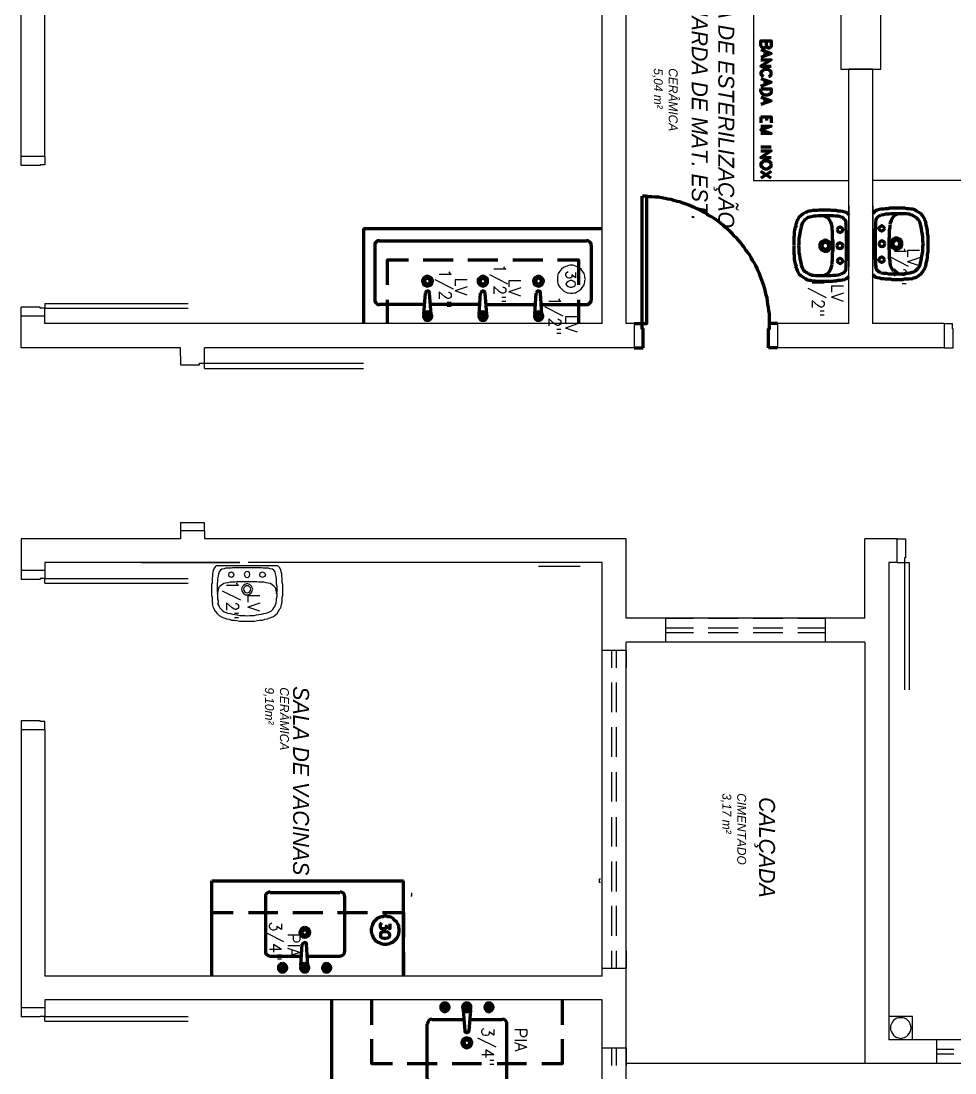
# Model space of a CAD drawing. Header units: millimetres. Extents: x 2273 to 2522, y 1034 to 1187.
# Drawn here: x 2404.8 to 2410.67, y 1168.56 to 1175.18 of the extents above; entities that cross this region are included whole.
import ezdxf

# ---------------------------------------------------------------- set-up
doc = ezdxf.new("R2010")
doc.units = ezdxf.units.MM
doc.layers.add('LAYER8', color=8, linetype='Continuous')
doc.layers.add('PAREDES', color=4, linetype='Continuous', lineweight=100)
doc.styles.add('Romans', font='romans.shx')
doc.styles.get("Standard").update_dxf_attribs({"font": 'arial.ttf'})

# ---------------------------------------------------------------- blocks, each defined once
blk = doc.blocks.new('PIA')
at = {"layer": 'PAREDES', "color": 0, "linetype": 'Continuous'}
for points in [[(73.1534, 157.4363), (73.1534, 158.9363)], [(73.2593, 158.8657), (73.2475, 158.8657), (73.2387, 158.8569), (73.2299, 158.848), (73.2299, 158.8363)], [(73.2593, 158.8657), (73.6005, 158.8657)], [(73.6299, 158.8363), (73.6299, 158.848), (73.6211, 158.8569), (73.6123, 158.8657), (73.6005, 158.8657)], [(73.2299, 157.5363), (73.2299, 158.8363)], [(73.6299, 158.5539), (73.6299, 158.8363)], [(73.3505, 158.6539), (73.3505, 158.7863), (73.5064, 158.7863)], [(73.6005, 158.7863), (73.7505, 158.7863)], [(73.3505, 158.3745), (73.3505, 158.5627)], [(73.4534, 158.5363), (73.4564, 158.5245), (73.4623, 158.5127), (73.4711, 158.5069), (73.4828, 158.5039), (73.4946, 158.5069), (73.5064, 158.5127), (73.5123, 158.5245), (73.5152, 158.5363), (73.5123, 158.548), (73.5064, 158.5569), (73.4946, 158.5627), (73.4828, 158.5657), (73.4711, 158.5627), (73.4623, 158.5569), (73.4564, 158.548), (73.4534, 158.5363)], [(73.4652, 158.5363), (73.4681, 158.5275), (73.4711, 158.5216), (73.477, 158.5186), (73.4828, 158.5186), (73.4917, 158.5186), (73.4975, 158.5216), (73.5005, 158.5275), (73.5005, 158.5363), (73.5005, 158.5422), (73.4975, 158.548), (73.4917, 158.551), (73.4828, 158.5539), (73.477, 158.551), (73.4711, 158.548), (73.4681, 158.5422), (73.4652, 158.5363)], [(73.5593, 158.548), (73.5534, 158.548), (73.5475, 158.5422), (73.5475, 158.5363), (73.5475, 158.5275), (73.5534, 158.5245), (73.5593, 158.5216)], [(73.6917, 158.5569), (73.5593, 158.548)], [(73.677, 158.5363), (73.6799, 158.5245), (73.6858, 158.5157), (73.6946, 158.5127), (73.7034, 158.5098), (73.7152, 158.5127), (73.724, 158.5157), (73.7299, 158.5245), (73.7299, 158.5363), (73.7299, 158.5451), (73.724, 158.5539), (73.7152, 158.5598), (73.7034, 158.5627), (73.6946, 158.5598), (73.6858, 158.5539), (73.6799, 158.5451), (73.677, 158.5363)], [(73.6799, 158.551), (73.6917, 158.5451), (73.7034, 158.5422), (73.7152, 158.5451), (73.727, 158.551)], [(73.6917, 158.5127), (73.5593, 158.5216)], [(73.6299, 158.2039), (73.6299, 158.5186)], [(73.727, 158.5216), (73.7152, 158.5275), (73.7034, 158.5304), (73.6917, 158.5275), (73.6799, 158.5216)], [(73.6917, 158.5127), (73.6917, 158.5127)], [(73.3505, 158.0922), (73.3505, 158.2804)], [(73.5152, 158.1863), (73.5123, 158.198), (73.5064, 158.2069), (73.4946, 158.2157), (73.4828, 158.2157), (73.4711, 158.2157), (73.4623, 158.2069), (73.4564, 158.198), (73.4534, 158.1863), (73.4564, 158.1745), (73.4623, 158.1657), (73.4711, 158.1569), (73.4828, 158.1569), (73.4946, 158.1569), (73.5064, 158.1657), (73.5123, 158.1745), (73.5152, 158.1863)], [(73.5005, 158.1863), (73.5005, 158.1922), (73.4975, 158.198), (73.4917, 158.2039), (73.4828, 158.2039), (73.477, 158.2039), (73.4711, 158.198), (73.4681, 158.1922), (73.4652, 158.1863), (73.4681, 158.1804), (73.4711, 158.1745), (73.477, 158.1686), (73.4828, 158.1686), (73.4917, 158.1686), (73.4975, 158.1745), (73.5005, 158.1804), (73.5005, 158.1863)], [(73.5593, 158.201), (73.5534, 158.198), (73.5475, 158.1922), (73.5475, 158.1863), (73.5475, 158.1804), (73.5534, 158.1745), (73.5593, 158.1716)], [(73.6917, 158.2098), (73.5593, 158.201)], [(73.7299, 158.1863), (73.7299, 158.198), (73.724, 158.2039), (73.7152, 158.2098), (73.7034, 158.2127), (73.6946, 158.2098), (73.6858, 158.2039), (73.6799, 158.198), (73.677, 158.1863), (73.6799, 158.1745), (73.6858, 158.1686), (73.6946, 158.1627), (73.7034, 158.1598), (73.7152, 158.1627), (73.724, 158.1686), (73.7299, 158.1745), (73.7299, 158.1863)], [(73.6799, 158.201), (73.6917, 158.1951), (73.7034, 158.1951), (73.7152, 158.1951), (73.727, 158.201)], [(73.6917, 158.2069), (73.6917, 158.2098)], [(73.6917, 158.1627), (73.5593, 158.1716)], [(73.6299, 158.1686), (73.6299, 157.8539)], [(73.727, 158.1716), (73.7152, 158.1775), (73.7034, 158.1804), (73.6917, 158.1775), (73.6799, 158.1716)], [(73.3505, 157.8098), (73.3505, 157.998)], [(73.5152, 157.8363), (73.5123, 157.848), (73.5064, 157.8598), (73.4946, 157.8657), (73.4828, 157.8686), (73.4711, 157.8657), (73.4623, 157.8598), (73.4564, 157.848), (73.4534, 157.8363), (73.4564, 157.8245), (73.4623, 157.8157), (73.4711, 157.8098), (73.4828, 157.8069), (73.4946, 157.8098), (73.5064, 157.8157), (73.5123, 157.8245), (73.5152, 157.8363)], [(73.5005, 157.8363), (73.5005, 157.8451), (73.4975, 157.851), (73.4917, 157.8539), (73.4828, 157.8539), (73.477, 157.8539), (73.4711, 157.851), (73.4681, 157.8451), (73.4652, 157.8363), (73.4681, 157.8304), (73.4711, 157.8245), (73.477, 157.8216), (73.4828, 157.8186), (73.4917, 157.8216), (73.4975, 157.8245), (73.5005, 157.8304), (73.5005, 157.8363)], [(73.5593, 157.8539), (73.5534, 157.851), (73.5475, 157.8451), (73.5475, 157.8392), (73.5475, 157.8333), (73.5534, 157.8275), (73.5593, 157.8245)], [(73.6917, 157.8598), (73.5593, 157.851)], [(73.6917, 157.8157), (73.5593, 157.8245)], [(73.6299, 157.8186), (73.6299, 157.5363)], [(73.7299, 157.8392), (73.7299, 157.848), (73.724, 157.8569), (73.7152, 157.8627), (73.7034, 157.8657), (73.6946, 157.8627), (73.6858, 157.8569), (73.6799, 157.848), (73.677, 157.8392), (73.6799, 157.8275), (73.6858, 157.8216), (73.6946, 157.8157), (73.7034, 157.8127), (73.7152, 157.8157), (73.724, 157.8216), (73.7299, 157.8275), (73.7299, 157.8392)], [(73.6799, 157.8539), (73.6917, 157.8451), (73.7034, 157.8451), (73.7152, 157.8451), (73.727, 157.8539)], [(73.727, 157.8216), (73.7152, 157.8304), (73.7034, 157.8304), (73.6917, 157.8304), (73.6799, 157.8216)], [(73.6917, 157.8598), (73.6917, 157.8598)], [(73.5064, 157.5863), (73.3505, 157.5863), (73.3505, 157.7186)], [(73.7505, 157.5863), (73.6005, 157.5863)], [(73.2299, 157.5363), (73.2299, 157.5245), (73.2387, 157.5157), (73.2475, 157.5069), (73.2593, 157.5069)], [(73.2593, 157.5069), (73.6005, 157.5069)], [(73.6005, 157.5069), (73.6123, 157.5069), (73.6211, 157.5157), (73.6299, 157.5245), (73.6299, 157.5363)], [(73.1534, 157.4363), (73.7505, 157.4363)]]:
    blk.add_lwpolyline(points, dxfattribs=at)
blk = doc.blocks.new('LAV')
at = {"layer": 'PAREDES', "color": 0, "linetype": 'Continuous'}
for points in [[(73.2005, 160.9833), (73.1828, 160.9833), (73.1681, 160.9833), (73.1505, 160.9833), (73.1358, 160.9804), (73.1181, 160.9804), (73.1034, 160.9775), (73.0887, 160.9745), (73.0711, 160.9686)], [(73.3299, 160.9686), (73.3152, 160.9745), (73.3005, 160.9775), (73.2828, 160.9804), (73.2681, 160.9804), (73.2505, 160.9833), (73.2358, 160.9833), (73.2181, 160.9833), (73.2034, 160.9833)], [(73.0711, 160.9716), (73.0623, 160.9686), (73.0564, 160.9657), (73.0475, 160.9627), (73.0387, 160.9598), (73.024, 160.951), (73.0123, 160.9392), (73.0034, 160.9245), (72.9946, 160.9098), (72.9887, 160.9039), (72.9858, 160.8951), (72.9828, 160.8863), (72.9828, 160.8775)], [(73.0799, 160.9363), (73.0681, 160.9333), (73.0564, 160.9275), (73.0475, 160.9216), (73.0387, 160.9127), (73.0328, 160.9039), (73.027, 160.8951), (73.0211, 160.8833), (73.0181, 160.8716)], [(73.2005, 160.9539), (73.1858, 160.951), (73.1711, 160.951), (73.1564, 160.951), (73.1417, 160.948), (73.124, 160.9451), (73.1093, 160.9422), (73.0946, 160.9392), (73.0799, 160.9363)], [(73.3211, 160.9363), (73.3064, 160.9392), (73.2917, 160.9422), (73.277, 160.9451), (73.2623, 160.948), (73.2475, 160.951), (73.2328, 160.951), (73.2152, 160.951), (73.2005, 160.9539)], [(73.3828, 160.8716), (73.3799, 160.8833), (73.377, 160.8951), (73.3711, 160.9039), (73.3623, 160.9127), (73.3534, 160.9216), (73.3446, 160.9275), (73.3328, 160.9333), (73.3211, 160.9363)], [(73.4211, 160.8775), (73.4181, 160.8863), (73.4152, 160.8951), (73.4123, 160.9039), (73.4093, 160.9098), (73.4005, 160.9245), (73.3887, 160.9392), (73.377, 160.951), (73.3623, 160.9598), (73.3564, 160.9627), (73.3475, 160.9657), (73.3387, 160.9686), (73.3299, 160.9716)], [(72.9828, 160.8775), (72.9799, 160.8627), (72.9799, 160.851), (72.977, 160.8363), (72.977, 160.8245), (72.977, 160.8098), (72.977, 160.798), (72.977, 160.7833), (72.977, 160.7716), (72.977, 160.7569), (72.977, 160.7422), (72.9799, 160.7304), (72.9799, 160.7157), (72.9828, 160.7039), (72.9828, 160.6892), (72.9858, 160.6775), (72.9887, 160.6627)], [(73.0152, 160.8716), (73.0152, 160.8598), (73.0123, 160.8451), (73.0123, 160.8304), (73.0123, 160.8157)], [(73.3887, 160.8157), (73.3887, 160.8275), (73.3858, 160.8422), (73.3858, 160.8569), (73.3828, 160.8716)], [(73.4123, 160.6627), (73.4152, 160.6775), (73.4181, 160.6892), (73.4181, 160.7039), (73.4211, 160.7157), (73.4211, 160.7304), (73.4211, 160.7451), (73.424, 160.7569), (73.424, 160.7716), (73.424, 160.7833), (73.424, 160.798), (73.424, 160.8098), (73.424, 160.8245), (73.4211, 160.8363), (73.4211, 160.851), (73.4211, 160.8627), (73.4181, 160.8775)], [(73.0123, 160.8157), (73.0123, 160.801), (73.0152, 160.7892), (73.0211, 160.7775), (73.0299, 160.7657)], [(73.0152, 160.8127), (73.0123, 160.798), (73.0123, 160.7833), (73.0123, 160.7657), (73.0123, 160.751), (73.0152, 160.7363), (73.0152, 160.7186), (73.0181, 160.7039), (73.0211, 160.6892)], [(73.2005, 160.8186), (73.1917, 160.8186), (73.1828, 160.8157), (73.174, 160.8098), (73.1711, 160.801), (73.1652, 160.7922), (73.1652, 160.7833), (73.1652, 160.7745), (73.1711, 160.7657), (73.174, 160.7598), (73.1828, 160.7539), (73.1917, 160.751), (73.2005, 160.751)], [(73.2005, 160.8069), (73.1917, 160.8039), (73.1858, 160.801), (73.1799, 160.7922), (73.177, 160.7833), (73.1799, 160.7745), (73.1858, 160.7686), (73.1917, 160.7627), (73.2005, 160.7627)], [(73.2005, 160.751), (73.2093, 160.751), (73.2181, 160.7539), (73.224, 160.7598), (73.2299, 160.7686), (73.2328, 160.7745), (73.2358, 160.7833), (73.2328, 160.7922), (73.2299, 160.801), (73.224, 160.8098), (73.2181, 160.8157), (73.2093, 160.8186), (73.2005, 160.8186)], [(73.2005, 160.7627), (73.2093, 160.7627), (73.2152, 160.7686), (73.2211, 160.7745), (73.2211, 160.7833), (73.2211, 160.7922), (73.2152, 160.801), (73.2093, 160.8039), (73.2005, 160.8069)], [(73.374, 160.7657), (73.3799, 160.7775), (73.3858, 160.7892), (73.3887, 160.801), (73.3887, 160.8157)], [(73.3828, 160.6892), (73.3858, 160.7039), (73.3858, 160.7216), (73.3887, 160.7363), (73.3887, 160.751), (73.3887, 160.7686), (73.3887, 160.7833), (73.3887, 160.798), (73.3887, 160.8157)], [(73.0299, 160.7657), (73.0417, 160.7569), (73.0534, 160.751), (73.0681, 160.7451), (73.0799, 160.7422)], [(73.0828, 160.7422), (73.0975, 160.7422), (73.1123, 160.7392), (73.127, 160.7392), (73.1417, 160.7392), (73.1564, 160.7392), (73.1711, 160.7363), (73.1858, 160.7363), (73.2005, 160.7363)], [(73.2005, 160.7363), (73.2152, 160.7363), (73.2299, 160.7363), (73.2446, 160.7392), (73.2593, 160.7392), (73.277, 160.7392), (73.2917, 160.7392), (73.3064, 160.7422), (73.3211, 160.7422)], [(73.3211, 160.7422), (73.3358, 160.7451), (73.3475, 160.751), (73.3593, 160.7569), (73.3711, 160.7657)], [(72.9917, 160.6627), (72.9917, 160.6539), (72.9975, 160.648), (73.0034, 160.6422), (73.0093, 160.6363)], [(73.0211, 160.6863), (73.027, 160.6745), (73.0328, 160.6657), (73.0446, 160.6569), (73.0564, 160.6539)], [(73.0564, 160.6569), (73.0652, 160.6539), (73.074, 160.6539), (73.0828, 160.6539), (73.0917, 160.6539), (73.1005, 160.6539), (73.1093, 160.651), (73.1181, 160.651), (73.127, 160.651), (73.1358, 160.651), (73.1446, 160.651), (73.1534, 160.651), (73.1652, 160.651), (73.174, 160.651), (73.1828, 160.651), (73.1917, 160.651), (73.2005, 160.651)], [(73.1034, 160.7098), (73.1152, 160.7039), (73.1211, 160.6922), (73.1152, 160.6804), (73.1034, 160.6745), (73.0946, 160.6804), (73.0858, 160.6922), (73.0946, 160.7039), (73.1034, 160.7098)], [(73.2005, 160.7127), (73.1917, 160.7098), (73.1858, 160.7039), (73.1828, 160.6922), (73.1858, 160.6833), (73.1917, 160.6775), (73.2005, 160.6745)], [(73.2005, 160.6745), (73.2093, 160.6775), (73.2152, 160.6833), (73.2181, 160.6922), (73.2152, 160.7039), (73.2093, 160.7098), (73.2005, 160.7127)], [(73.2005, 160.651), (73.2093, 160.651), (73.2181, 160.651), (73.227, 160.651), (73.2358, 160.651), (73.2446, 160.651), (73.2534, 160.651), (73.2623, 160.651), (73.274, 160.651), (73.2828, 160.651), (73.2917, 160.651), (73.3005, 160.6539), (73.3093, 160.6539), (73.3181, 160.6539), (73.327, 160.6539), (73.3358, 160.6539), (73.3446, 160.6569)], [(73.3005, 160.7098), (73.3123, 160.7039), (73.3181, 160.6922), (73.3123, 160.6804), (73.3005, 160.6745), (73.2887, 160.6804), (73.2828, 160.6922), (73.2887, 160.7039), (73.3005, 160.7098)], [(73.3446, 160.6539), (73.3593, 160.6569), (73.3681, 160.6657), (73.377, 160.6745), (73.3799, 160.6863)], [(73.3917, 160.6363), (73.4005, 160.6422), (73.4064, 160.648), (73.4093, 160.6539), (73.4123, 160.6627)]]:
    blk.add_lwpolyline(points, dxfattribs=at)
blk = doc.blocks.new('poi')
at = {"layer": 'PAREDES', "color": 0, "linetype": 'Continuous'}
for points in [[(72.0034, 159.9686), (72.0123, 159.9627), (72.0123, 159.9627), (72.0181, 159.9569), (72.0181, 159.948), (72.0123, 159.9422), (72.0123, 159.9392), (72.0034, 159.9333), (71.974, 159.9333), (71.974, 159.998), (72.0034, 159.998), (72.0123, 159.9951), (72.0123, 159.9922), (72.0181, 159.9863), (72.0181, 159.9804), (72.0123, 159.9745), (72.0123, 159.9716), (72.0034, 159.9686), (71.974, 159.9686)], [(72.027, 159.9333), (72.0534, 159.998), (72.077, 159.9333)], [(72.0917, 159.9333), (72.0917, 159.998), (72.1328, 159.9333), (72.1328, 159.998)], [(72.1975, 159.9833), (72.1946, 159.9892), (72.1887, 159.9951), (72.1828, 159.998), (72.1711, 159.998), (72.1652, 159.9951), (72.1593, 159.9892), (72.1564, 159.9833), (72.1534, 159.9745), (72.1534, 159.9598), (72.1564, 159.948), (72.1593, 159.9451), (72.1652, 159.9392), (72.1711, 159.9333), (72.1828, 159.9333), (72.1887, 159.9392), (72.1946, 159.9451), (72.1975, 159.948)], [(72.2093, 159.9333), (72.2328, 159.998), (72.2593, 159.9333)], [(72.274, 159.9333), (72.274, 159.998), (72.2917, 159.998), (72.3034, 159.9951), (72.3064, 159.9892), (72.3123, 159.9833), (72.3152, 159.9745), (72.3152, 159.9598), (72.3123, 159.948), (72.3064, 159.9451), (72.3034, 159.9392), (72.2917, 159.9333), (72.274, 159.9333)], [(72.327, 159.9333), (72.3505, 159.998), (72.374, 159.9333)], [(72.4505, 159.9333), (72.4505, 159.998), (72.4887, 159.998)], [(72.5093, 159.9333), (72.5093, 159.998), (72.5328, 159.9333), (72.5564, 159.998), (72.5564, 159.9333)], [(72.6417, 159.998), (72.6417, 159.9333)], [(72.6652, 159.9333), (72.6652, 159.998), (72.7064, 159.9333), (72.7064, 159.998)], [(72.7446, 159.998), (72.7387, 159.9951), (72.7358, 159.9892), (72.7299, 159.9833), (72.7299, 159.9745), (72.7299, 159.9598), (72.7299, 159.948), (72.7358, 159.9451), (72.7387, 159.9392), (72.7446, 159.9333), (72.7593, 159.9333), (72.7652, 159.9392), (72.7681, 159.9451), (72.774, 159.948), (72.777, 159.9598), (72.777, 159.9745), (72.774, 159.9833), (72.7681, 159.9892), (72.7652, 159.9951), (72.7593, 159.998), (72.7446, 159.998)], [(72.7946, 159.998), (72.8358, 159.9333)], [(72.8358, 159.998), (72.7946, 159.9333)], [(72.0358, 159.9569), (72.0681, 159.9569)], [(72.2181, 159.9569), (72.2475, 159.9569)], [(72.3358, 159.9569), (72.3652, 159.9569)], [(72.4505, 159.9686), (72.474, 159.9686)], [(72.4505, 159.9333), (72.4887, 159.9333)]]:
    blk.add_lwpolyline(points, dxfattribs=at)
blk = doc.blocks.new('LJH')
at = {"layer": 'PAREDES', "color": 0, "linetype": 'Continuous'}
for points in [[(77.8534, 157.6863), (77.2534, 157.6863)], [(77.2534, 156.4833), (77.2534, 157.6863)], [(77.4534, 157.5539), (77.4534, 157.6863), (77.6093, 157.6863)], [(77.7005, 157.6863), (77.8534, 157.6863)], [(77.5652, 157.6598), (77.5564, 157.6598), (77.5475, 157.6569), (77.5387, 157.6569), (77.5299, 157.6539), (77.5152, 157.6451), (77.5034, 157.6333), (77.4917, 157.6216), (77.4828, 157.6069), (77.4799, 157.598), (77.4799, 157.5892), (77.477, 157.5804), (77.477, 157.5716), (77.477, 157.5627), (77.4799, 157.5539), (77.4799, 157.5451), (77.4828, 157.5392), (77.4917, 157.5216), (77.5034, 157.5098), (77.5152, 157.498), (77.5299, 157.4922), (77.5387, 157.4892), (77.5475, 157.4863), (77.5564, 157.4833), (77.5652, 157.4833), (77.574, 157.4833), (77.5828, 157.4863), (77.5917, 157.4892), (77.5975, 157.4922), (77.6152, 157.498), (77.627, 157.5098), (77.6387, 157.5216), (77.6446, 157.5392), (77.6475, 157.5451), (77.6505, 157.5539), (77.6534, 157.5627), (77.6534, 157.5716), (77.6534, 157.5804), (77.6505, 157.5892), (77.6475, 157.598), (77.6446, 157.6069), (77.6387, 157.6216), (77.627, 157.6333), (77.6152, 157.6451), (77.5975, 157.6539), (77.5917, 157.6569), (77.5828, 157.6569), (77.574, 157.6598), (77.5652, 157.6598)], [(77.524, 157.601), (77.5564, 157.601), (77.5387, 157.5775), (77.5475, 157.5775), (77.5534, 157.5745), (77.5564, 157.5745), (77.5564, 157.5657), (77.5564, 157.5598), (77.5564, 157.551), (77.5475, 157.5422), (77.5417, 157.5422), (77.5328, 157.5422), (77.524, 157.5422), (77.5211, 157.548), (77.5181, 157.551)], [(77.5946, 157.601), (77.5858, 157.598), (77.577, 157.5892), (77.574, 157.5745), (77.574, 157.5657), (77.577, 157.551), (77.5858, 157.5422), (77.5946, 157.5422), (77.5975, 157.5422), (77.6064, 157.5422), (77.6123, 157.551), (77.6152, 157.5657), (77.6152, 157.5745), (77.6123, 157.5892), (77.6064, 157.598), (77.5975, 157.601), (77.5946, 157.601)], [(77.4534, 157.2716), (77.4534, 157.4598)], [(77.3564, 157.3186), (77.3417, 157.3157), (77.3328, 157.3098), (77.327, 157.301), (77.324, 157.2892)], [(77.327, 156.848), (77.327, 157.2863)], [(77.3564, 157.3157), (77.6975, 157.3157)], [(77.727, 157.2892), (77.724, 157.301), (77.7181, 157.3098), (77.7093, 157.3157), (77.6946, 157.3186)], [(77.727, 157.0833), (77.727, 157.2863)], [(77.774, 157.2039), (77.777, 157.1922), (77.7828, 157.1863), (77.7917, 157.1804), (77.8005, 157.1775), (77.8123, 157.1804), (77.8211, 157.1863), (77.827, 157.1922), (77.827, 157.2039), (77.827, 157.2127), (77.8211, 157.2216), (77.8123, 157.2275), (77.8005, 157.2304), (77.7917, 157.2275), (77.7828, 157.2216), (77.777, 157.2127), (77.774, 157.2039)], [(77.7799, 157.2186), (77.7887, 157.2127), (77.8005, 157.2098), (77.8152, 157.2127), (77.824, 157.2186)], [(77.4534, 156.9922), (77.4534, 157.1804)], [(77.824, 157.1892), (77.8152, 157.1951), (77.8005, 157.198), (77.7887, 157.1951), (77.7799, 157.1892)], [(77.5475, 157.0657), (77.5505, 157.0539), (77.5564, 157.0451), (77.5681, 157.0392), (77.5799, 157.0363), (77.5917, 157.0392), (77.6005, 157.0451), (77.6064, 157.0539), (77.6093, 157.0657), (77.6064, 157.0775), (77.6005, 157.0892), (77.5917, 157.0951), (77.5799, 157.098), (77.5681, 157.0951), (77.5564, 157.0892), (77.5505, 157.0775), (77.5475, 157.0657)], [(77.5623, 157.0657), (77.5623, 157.0598), (77.5681, 157.0539), (77.5711, 157.048), (77.5799, 157.048), (77.5858, 157.048), (77.5917, 157.0539), (77.5946, 157.0598), (77.5975, 157.0657), (77.5946, 157.0745), (77.5917, 157.0775), (77.5858, 157.0833), (77.5799, 157.0833), (77.5711, 157.0833), (77.5681, 157.0775), (77.5623, 157.0745), (77.5623, 157.0657)], [(77.6564, 157.0804), (77.6475, 157.0775), (77.6446, 157.0745), (77.6417, 157.0657), (77.6446, 157.0598), (77.6475, 157.0539), (77.6564, 157.051)], [(77.7858, 157.0863), (77.6534, 157.0775)], [(77.774, 157.0657), (77.777, 157.0569), (77.7828, 157.048), (77.7917, 157.0422), (77.8005, 157.0392), (77.8123, 157.0422), (77.8211, 157.048), (77.827, 157.0569), (77.827, 157.0657), (77.827, 157.0775), (77.8211, 157.0833), (77.8123, 157.0892), (77.8005, 157.0922), (77.7917, 157.0892), (77.7828, 157.0833), (77.777, 157.0775), (77.774, 157.0657)], [(77.7799, 157.0804), (77.7887, 157.0745), (77.8005, 157.0716), (77.8152, 157.0745), (77.824, 157.0804)], [(77.7887, 157.0863), (77.7887, 157.0863)], [(77.7858, 157.0422), (77.6534, 157.051)], [(77.727, 156.848), (77.727, 157.0451)], [(77.824, 157.051), (77.8152, 157.0569), (77.8005, 157.0598), (77.7887, 157.0569), (77.7799, 157.051)], [(77.774, 156.9275), (77.777, 156.9157), (77.7828, 156.9069), (77.7917, 156.901), (77.8005, 156.901), (77.8123, 156.901), (77.8211, 156.9069), (77.827, 156.9157), (77.827, 156.9275), (77.827, 156.9363), (77.8211, 156.9451), (77.8123, 156.951), (77.8005, 156.9539), (77.7917, 156.951), (77.7828, 156.9451), (77.777, 156.9363), (77.774, 156.9275)], [(77.4534, 156.7127), (77.4534, 156.898)], [(77.7799, 156.9422), (77.7887, 156.9363), (77.8005, 156.9333), (77.8152, 156.9363), (77.824, 156.9422)], [(77.824, 156.9127), (77.8152, 156.9186), (77.8005, 156.9216), (77.7887, 156.9186), (77.7799, 156.9127)], [(77.324, 156.848), (77.327, 156.8363), (77.3328, 156.8275), (77.3417, 156.8186), (77.3564, 156.8186)], [(77.3564, 156.8186), (77.6975, 156.8186)], [(77.6946, 156.8186), (77.7093, 156.8186), (77.7181, 156.8275), (77.724, 156.8363), (77.727, 156.848)], [(77.6093, 156.4833), (77.4534, 156.4833), (77.4534, 156.6157)], [(77.8534, 156.4833), (77.2534, 156.4833)], [(77.8534, 156.4833), (77.7005, 156.4833)]]:
    blk.add_lwpolyline(points, dxfattribs=at)
blk = doc.blocks.new('GE')
at = {"layer": 'PAREDES', "color": 0, "linetype": 'Continuous'}
for points in [[(73.7505, 159.9863), (73.7299, 159.9863), (73.7093, 159.9863), (73.6887, 159.9863), (73.6681, 159.9833), (73.6475, 159.9804), (73.6299, 159.9775), (73.6093, 159.9745), (73.5887, 159.9716), (73.5711, 159.9657), (73.5505, 159.9627), (73.5328, 159.9569), (73.5123, 159.951), (73.4946, 159.9451), (73.477, 159.9392), (73.4564, 159.9304), (73.4387, 159.9245), (73.4211, 159.9157), (73.4034, 159.9098), (73.3858, 159.901), (73.3711, 159.8922), (73.3534, 159.8804), (73.3358, 159.8716), (73.3211, 159.8627), (73.3034, 159.851), (73.2887, 159.8392), (73.2711, 159.8275), (73.2564, 159.8157), (73.2417, 159.8039), (73.227, 159.7922), (73.2123, 159.7804), (73.2005, 159.7657), (73.1858, 159.7539), (73.1711, 159.7392), (73.1593, 159.7245), (73.1475, 159.7098), (73.1328, 159.6951), (73.1211, 159.6804), (73.1093, 159.6657), (73.0975, 159.651), (73.0887, 159.6363), (73.077, 159.6186), (73.0681, 159.601), (73.0564, 159.5863), (73.0475, 159.5686), (73.0387, 159.551), (73.0299, 159.5333), (73.0211, 159.5157), (73.0152, 159.498), (73.0064, 159.4804), (73.0005, 159.4627), (72.9946, 159.4451), (72.9858, 159.4245), (72.9828, 159.4069), (72.977, 159.3863), (72.9711, 159.3686), (72.9681, 159.348), (72.9652, 159.3304), (72.9593, 159.3098), (72.9564, 159.2892), (72.9564, 159.2686), (72.9534, 159.248), (72.9534, 159.2304), (72.9505, 159.2098), (72.9505, 159.1892)], [(73.7505, 160.0363), (73.7505, 159.9863)], [(73.9034, 159.9804), (73.7828, 159.9804), (73.7828, 159.9863), (73.7505, 159.9863)], [(73.9034, 160.0363), (73.9034, 159.9804)], [(73.9034, 159.1922), (73.7828, 159.1922), (73.7828, 159.1863), (73.7505, 159.1863), (73.7505, 159.2157), (72.9505, 159.2157)], [(73.7505, 159.1863), (72.9505, 159.1863)], [(73.7505, 159.1363), (73.7505, 159.1863)], [(73.9034, 159.1363), (73.9034, 159.1922)]]:
    blk.add_lwpolyline(points, dxfattribs=at)
blk = doc.blocks.new('OPI')
at = {"layer": 'PAREDES', "color": 0, "linetype": 'Continuous'}
for points in [[(154.2157, 272.2509), (154.2157, 270.5509)], [(153.7687, 272.0009), (153.6128, 272.0009)], [(154.0128, 271.8715), (154.0128, 272.0009), (153.8598, 272.0009)], [(154.0128, 271.5892), (154.0128, 271.7744)], [(153.7657, 271.6509), (153.754, 271.6509), (153.7422, 271.6421), (153.7363, 271.6333), (153.7334, 271.6215)], [(154.1069, 271.6509), (153.7657, 271.6509)], [(154.1363, 271.6215), (154.1334, 271.6333), (154.1275, 271.6421), (154.1187, 271.6509), (154.1069, 271.6509)], [(153.6334, 271.5392), (153.6334, 271.5274), (153.6393, 271.5215), (153.6481, 271.5156), (153.6598, 271.5127), (153.6687, 271.5156), (153.6775, 271.5215), (153.6834, 271.5274), (153.6863, 271.5392), (153.6834, 271.548), (153.6775, 271.5568), (153.6687, 271.5627), (153.6598, 271.5656), (153.6481, 271.5627), (153.6393, 271.5568), (153.6334, 271.548), (153.6334, 271.5392)], [(153.7363, 271.4186), (153.7363, 271.6215)], [(154.1363, 271.1803), (154.1363, 271.6215)], [(153.6363, 271.5539), (153.6481, 271.545), (153.6598, 271.545), (153.6716, 271.545), (153.6834, 271.5539)], [(153.6804, 271.5244), (153.6716, 271.5303), (153.6598, 271.5303), (153.6481, 271.5303), (153.6363, 271.5244)], [(153.851, 271.398), (153.854, 271.3862), (153.8598, 271.3774), (153.8687, 271.3715), (153.8804, 271.3686), (153.8922, 271.3715), (153.904, 271.3774), (153.9098, 271.3862), (153.9128, 271.398), (153.9098, 271.4127), (153.904, 271.4215), (153.8922, 271.4274), (153.8804, 271.4303), (153.8687, 271.4274), (153.8598, 271.4215), (153.854, 271.4127), (153.851, 271.398)], [(154.0128, 271.3068), (154.0128, 271.4921)], [(153.6334, 271.398), (153.6334, 271.3892), (153.6393, 271.3803), (153.6481, 271.3744), (153.6598, 271.3715), (153.6687, 271.3744), (153.6775, 271.3803), (153.6834, 271.3892), (153.6863, 271.398), (153.6834, 271.4097), (153.6775, 271.4186), (153.6687, 271.4244), (153.6598, 271.4244), (153.6481, 271.4244), (153.6393, 271.4186), (153.6334, 271.4097), (153.6334, 271.398)], [(153.6363, 271.4156), (153.6481, 271.4097), (153.6598, 271.4068), (153.6716, 271.4097), (153.6804, 271.4156)], [(153.6834, 271.3862), (153.6716, 271.3921), (153.6598, 271.395), (153.6481, 271.3921), (153.6363, 271.3862)], [(153.6745, 271.4186), (153.6745, 271.4215)], [(153.6775, 271.4215), (153.8069, 271.4127)], [(153.6775, 271.3774), (153.8069, 271.3862)], [(153.7363, 271.1803), (153.7363, 271.3803)], [(153.804, 271.3862), (153.8128, 271.3862), (153.8157, 271.3921), (153.8187, 271.398), (153.8157, 271.4068), (153.8128, 271.4127), (153.804, 271.4127)], [(153.8628, 271.398), (153.8657, 271.3921), (153.8687, 271.3862), (153.8745, 271.3833), (153.8804, 271.3803), (153.8893, 271.3833), (153.8951, 271.3862), (153.8981, 271.3921), (153.8981, 271.398), (153.8981, 271.4068), (153.8951, 271.4127), (153.8893, 271.4156), (153.8804, 271.4186), (153.8745, 271.4156), (153.8687, 271.4127), (153.8657, 271.4068), (153.8628, 271.398)], [(153.6334, 271.2627), (153.6334, 271.2509), (153.6393, 271.2421), (153.6481, 271.2362), (153.6598, 271.2362), (153.6687, 271.2362), (153.6775, 271.2421), (153.6834, 271.2509), (153.6863, 271.2627), (153.6834, 271.2715), (153.6775, 271.2803), (153.6687, 271.2862), (153.6598, 271.2892), (153.6481, 271.2862), (153.6393, 271.2803), (153.6334, 271.2715), (153.6334, 271.2627)], [(153.6363, 271.2744), (153.6481, 271.2686), (153.6598, 271.2656), (153.6716, 271.2686), (153.6834, 271.2744)], [(153.6804, 271.248), (153.6716, 271.2539), (153.6598, 271.2568), (153.6481, 271.2539), (153.6363, 271.248)], [(153.7334, 271.1803), (153.7363, 271.1686), (153.7422, 271.1597), (153.754, 271.1539), (153.7657, 271.1509)], [(154.0128, 271.0244), (154.0128, 271.2127)], [(154.1069, 271.1509), (154.1187, 271.1539), (154.1275, 271.1597), (154.1334, 271.1686), (154.1363, 271.1803)], [(154.1069, 271.1509), (153.7657, 271.1509)], [(153.8598, 270.8009), (154.0128, 270.8009), (154.0128, 270.9333)], [(153.6128, 270.8009), (153.7687, 270.8009)], [(154.2157, 270.5509), (153.6128, 270.5509)]]:
    blk.add_lwpolyline(points, dxfattribs=at)

msp = doc.modelspace()

# ---------------------------------------------------------------- linework, layer by layer
at = {"color": 0, "linetype": 'ByBlock'}
for p, q in [((2405.8019, 1173.0713), (2405.8019, 1173.0154)), ((2405.8019, 1172.0243), (2405.8019, 1171.9713))]:
    msp.add_line(p, q, dxfattribs=at)
at = {"layer": 'LAYER8', "linetype": 'Continuous'}
for p, q in [((2404.799, 1174.2684), (2404.799, 1174.3243)), ((2404.949, 1174.3243), (2404.949, 1174.2713)), ((2404.799, 1173.3213), (2404.799, 1173.3772)), ((2404.949, 1173.3213), (2404.949, 1173.3713)), ((2405.5562, 1171.7714), (2406.1733, 1171.7714)), ((2404.799, 1171.7213), (2404.799, 1171.6654)), ((2404.949, 1171.7213), (2404.949, 1171.6713)), ((2404.799, 1170.7772), (2404.799, 1170.7213)), ((2404.949, 1170.7213), (2404.949, 1170.7713))]:
    msp.add_line(p, q, dxfattribs=at)
at = {"layer": 'LAYER8', "color": 0, "linetype": 'ByBlock'}
msp.add_line((2410.5519, 1168.7713), (2410.5519, 1168.6213), dxfattribs=at)
at = {"layer": 'LAYER8', "linetype": 'Continuous'}
for points in [[(2404.799, 1174.3243), (2404.799, 1179.2772)], [(2404.949, 1174.3243), (2404.949, 1179.0743)], [(2408.4519, 1173.2743), (2408.4519, 1177.0743)], [(2408.6019, 1173.2743), (2408.6019, 1176.8743)], [(2410.0019, 1173.2743), (2410.0019, 1174.8743)], [(2410.1519, 1173.2743), (2410.1519, 1174.8743)], [(2404.949, 1174.3243), (2404.799, 1174.3243)], [(2404.949, 1174.2713), (2404.9195, 1174.2713), (2404.9195, 1174.2684), (2404.799, 1174.2684)], [(2410.0019, 1174.0154), (2410.0019, 1173.8243), (2410.0019, 1173.6302)], [(2410.1519, 1174.0154), (2410.1519, 1173.8243), (2410.1519, 1173.6302)], [(2404.949, 1173.4007), (2404.949, 1173.3713), (2404.9195, 1173.3713), (2404.9195, 1173.3772), (2404.799, 1173.3772)], [(2404.949, 1173.4007), (2405.849, 1173.4007)], [(2404.949, 1173.3713), (2405.849, 1173.3713)], [(2404.799, 1173.1213), (2404.799, 1173.3213)], [(2404.949, 1173.3213), (2404.799, 1173.3213)], [(2404.949, 1173.2743), (2404.949, 1173.3213)], [(2408.4519, 1173.2743), (2404.949, 1173.2743)], [(2408.6519, 1173.2743), (2408.6019, 1173.2743)], [(2408.6519, 1173.2743), (2408.6519, 1173.1213)], [(2410.0019, 1173.2743), (2409.5519, 1173.2743)], [(2409.5519, 1173.2743), (2409.5519, 1173.1213)], [(2410.6019, 1173.2743), (2410.1519, 1173.2743)], [(2410.6019, 1173.2743), (2410.6519, 1173.2743)], [(2410.6019, 1173.1213), (2410.6019, 1173.2743)], [(2410.6578, 1173.1213), (2410.6578, 1173.2419), (2410.6519, 1173.2419), (2410.6519, 1173.2743)], [(2405.8019, 1173.1213), (2404.799, 1173.1213)], [(2405.8019, 1173.0713), (2405.8019, 1173.1213)], [(2408.6519, 1173.1213), (2405.9519, 1173.1213)], [(2405.9519, 1173.0713), (2405.9519, 1173.1213)], [(2410.6019, 1173.1213), (2409.5519, 1173.1213)], [(2410.6019, 1173.1213), (2410.6578, 1173.1213)], [(2405.8019, 1171.9713), (2405.8019, 1171.9213)], [(2405.9519, 1171.9713), (2405.9519, 1171.9213)], [(2405.8019, 1171.9213), (2404.799, 1171.9213)], [(2404.799, 1171.9213), (2404.799, 1171.7213)], [(2408.6019, 1171.9213), (2405.9519, 1171.9213)], [(2408.6019, 1171.4213), (2408.6019, 1171.9213)], [(2410.3048, 1171.9213), (2410.1019, 1171.9213)], [(2410.1019, 1171.4213), (2410.1019, 1171.9213)], [(2410.3048, 1171.7713), (2410.3048, 1171.9213)], [(2410.3048, 1171.9213), (2410.3578, 1171.9213)], [(2410.3578, 1171.9213), (2410.3578, 1171.8007), (2410.3519, 1171.8007), (2410.3519, 1171.7713), (2410.3813, 1171.7713), (2410.3813, 1170.9713)], [(2406.1733, 1171.7713), (2404.949, 1171.7713)], [(2404.949, 1171.7713), (2404.949, 1171.7213)], [(2408.4519, 1171.7713), (2406.226, 1171.7713)], [(2408.4519, 1169.1713), (2408.4519, 1171.7713)], [(2410.2519, 1171.7713), (2410.2519, 1168.7713)], [(2410.3048, 1171.7713), (2410.2519, 1171.7713)], [(2410.3048, 1171.7713), (2410.3519, 1171.7713)], [(2410.3519, 1171.7713), (2410.3519, 1170.9713)], [(2404.949, 1171.7213), (2404.799, 1171.7213)], [(2404.949, 1171.6419), (2404.949, 1171.6713), (2404.9195, 1171.6713), (2404.9195, 1171.6654), (2404.799, 1171.6654)], [(2404.949, 1171.6713), (2405.849, 1171.6713)], [(2404.949, 1171.6419), (2405.849, 1171.6419)], [(2405.999, 1171.5125), (2406.0019, 1171.5037), (2406.0048, 1171.4949), (2406.0078, 1171.486), (2406.0107, 1171.4802), (2406.0195, 1171.4654), (2406.0313, 1171.4507), (2406.0431, 1171.439), (2406.0578, 1171.4302), (2406.0637, 1171.4272), (2406.0725, 1171.4243), (2406.0813, 1171.4213), (2406.0901, 1171.4184)], [(2406.0342, 1171.5184), (2406.0372, 1171.5066), (2406.0431, 1171.4949), (2406.049, 1171.486), (2406.0578, 1171.4772), (2406.0666, 1171.4684), (2406.0754, 1171.4625), (2406.0872, 1171.4566), (2406.096, 1171.4537)], [(2406.099, 1171.4537), (2406.1137, 1171.4507), (2406.1284, 1171.4478), (2406.1431, 1171.4449), (2406.1578, 1171.4419), (2406.1725, 1171.439), (2406.1872, 1171.439), (2406.2048, 1171.439), (2406.2195, 1171.436)], [(2406.0901, 1171.4184), (2406.1078, 1171.4154), (2406.1225, 1171.4096), (2406.1401, 1171.4096), (2406.1548, 1171.4066), (2406.1725, 1171.4037), (2406.1872, 1171.4037), (2406.2048, 1171.4037), (2406.2195, 1171.4037)], [(2410.1019, 1171.4213), (2408.6019, 1171.4213)], [(2408.6019, 1161.5654), (2408.6019, 1171.2713)], [(2410.1019, 1171.2713), (2408.6019, 1171.2713)], [(2410.1019, 1171.2713), (2410.1019, 1168.6213)], [(2404.949, 1170.7713), (2404.9195, 1170.7713), (2404.9195, 1170.7772), (2404.799, 1170.7772)], [(2404.799, 1170.7213), (2404.799, 1168.9713)], [(2404.799, 1170.7213), (2404.949, 1170.7213)], [(2404.949, 1170.7213), (2404.949, 1169.1713)], [(2408.4519, 1169.1713), (2404.949, 1169.1713)], [(2404.949, 1169.0213), (2404.949, 1168.9713)], [(2408.4519, 1169.0213), (2404.949, 1169.0213)], [(2408.4519, 1166.4184), (2408.4519, 1169.0213)], [(2404.949, 1168.9713), (2404.799, 1168.9713)], [(2404.799, 1168.9713), (2404.799, 1168.9154)], [(2404.949, 1168.889), (2404.949, 1168.9184), (2404.9195, 1168.9184), (2404.9195, 1168.9154), (2404.799, 1168.9154)], [(2404.949, 1168.9713), (2404.949, 1168.9184)], [(2404.949, 1168.9184), (2405.849, 1168.9184)], [(2404.949, 1168.889), (2405.849, 1168.889)], [(2412.8519, 1168.7713), (2410.2519, 1168.7713)], [(2414.6548, 1168.6213), (2410.1019, 1168.6213)]]:
    msp.add_lwpolyline(points, dxfattribs=at)
at = {"layer": 'LAYER8', "color": 0, "linetype": 'Continuous'}
for points in [[(2409.4019, 1176.8743), (2409.4019, 1174.1743)], [(2409.9519, 1175.4743), (2409.9519, 1174.8743), (2410.2019, 1174.8743), (2410.2019, 1175.4743)], [(2410.1519, 1174.8743), (2410.0019, 1174.8743)], [(2409.4019, 1174.1743), (2410.0019, 1174.1743)], [(2410.7519, 1174.1743), (2410.1519, 1174.1743)], [(2408.346, 1173.5537), (2408.3431, 1173.5625), (2408.3431, 1173.5713), (2408.3401, 1173.5802), (2408.3372, 1173.589), (2408.3284, 1173.6037), (2408.3195, 1173.6154), (2408.3048, 1173.6272), (2408.2901, 1173.6331), (2408.2842, 1173.636), (2408.2754, 1173.639), (2408.2666, 1173.6419), (2408.2578, 1173.6419), (2408.249, 1173.6419), (2408.2401, 1173.639), (2408.2313, 1173.636), (2408.2225, 1173.6331), (2408.2078, 1173.6272), (2408.196, 1173.6154), (2408.1842, 1173.6037), (2408.1754, 1173.589), (2408.1725, 1173.5802), (2408.1695, 1173.5713), (2408.1695, 1173.5625), (2408.1695, 1173.5537), (2408.1695, 1173.5449), (2408.1695, 1173.536), (2408.1725, 1173.5272), (2408.1754, 1173.5184), (2408.1842, 1173.5037), (2408.196, 1173.4919), (2408.2078, 1173.4802), (2408.2225, 1173.4713), (2408.2313, 1173.4684), (2408.2401, 1173.4684), (2408.249, 1173.4654), (2408.2578, 1173.4654), (2408.2666, 1173.4654), (2408.2754, 1173.4684), (2408.2842, 1173.4684), (2408.2901, 1173.4713), (2408.3048, 1173.4802), (2408.3195, 1173.4919), (2408.3284, 1173.5037), (2408.3372, 1173.5184), (2408.3401, 1173.5272), (2408.3431, 1173.536), (2408.3431, 1173.5449), (2408.346, 1173.5537)], [(2408.2842, 1173.5949), (2408.2842, 1173.5625), (2408.2607, 1173.5802), (2408.2607, 1173.5713), (2408.2607, 1173.5654), (2408.2548, 1173.5625), (2408.246, 1173.5596), (2408.2401, 1173.5596), (2408.2313, 1173.5625), (2408.2284, 1173.5684), (2408.2225, 1173.5772), (2408.2225, 1173.586), (2408.2284, 1173.5949), (2408.2313, 1173.5978), (2408.2372, 1173.6007)], [(2408.2842, 1173.5243), (2408.2813, 1173.5331), (2408.2725, 1173.539), (2408.2607, 1173.5449), (2408.249, 1173.5449), (2408.2372, 1173.539), (2408.2284, 1173.5331), (2408.2225, 1173.5243), (2408.2225, 1173.5213), (2408.2284, 1173.5125), (2408.2372, 1173.5066), (2408.249, 1173.5037), (2408.2607, 1173.5037), (2408.2725, 1173.5066), (2408.2813, 1173.5125), (2408.2842, 1173.5213), (2408.2842, 1173.5243)], [(2405.8019, 1173.0154), (2405.9195, 1173.0154)], [(2405.9195, 1173.0154), (2405.9195, 1173.0243), (2405.9519, 1173.0243), (2405.9519, 1173.0713)], [(2405.9519, 1172.9919), (2405.9519, 1173.0243), (2406.9519, 1173.0243)], [(2405.9519, 1172.9919), (2406.9519, 1172.9919)], [(2405.8019, 1172.0243), (2405.9195, 1172.0243)], [(2405.9519, 1171.9713), (2405.9519, 1172.0213), (2405.9195, 1172.0213), (2405.9195, 1172.0243)], [(2405.9519, 1171.9713), (2405.8019, 1171.9713)], [(2406.0078, 1171.7272), (2406.0048, 1171.7125), (2406.0019, 1171.7007), (2406.0019, 1171.686), (2405.999, 1171.6743), (2405.999, 1171.6596), (2405.999, 1171.6449), (2405.996, 1171.6331), (2405.996, 1171.6184), (2405.996, 1171.6066), (2405.996, 1171.5919), (2405.996, 1171.5802), (2405.996, 1171.5654), (2405.999, 1171.5537), (2405.999, 1171.539), (2405.999, 1171.5272), (2406.0019, 1171.5125)], [(2406.0254, 1171.7507), (2406.0195, 1171.7449), (2406.0137, 1171.739), (2406.0107, 1171.7331), (2406.0078, 1171.7243)], [(2406.4107, 1171.7507), (2406.2195, 1171.7507), (2406.0254, 1171.7507)], [(2406.0401, 1171.7007), (2406.0372, 1171.686), (2406.0342, 1171.6684), (2406.0342, 1171.6537), (2406.0313, 1171.639), (2406.0313, 1171.6213), (2406.0313, 1171.6066), (2406.0313, 1171.5919), (2406.0342, 1171.5743)], [(2406.0754, 1171.7331), (2406.0607, 1171.7302), (2406.0519, 1171.7243), (2406.0431, 1171.7125), (2406.0401, 1171.7007)], [(2406.2195, 1171.739), (2406.2107, 1171.739), (2406.2019, 1171.739), (2406.1931, 1171.739), (2406.1842, 1171.739), (2406.1754, 1171.739), (2406.1666, 1171.739), (2406.1548, 1171.739), (2406.146, 1171.739), (2406.1372, 1171.739), (2406.1284, 1171.739), (2406.1195, 1171.736), (2406.1107, 1171.736), (2406.1019, 1171.736), (2406.0931, 1171.736), (2406.0842, 1171.736), (2406.0754, 1171.7331)], [(2406.1225, 1171.6772), (2406.1078, 1171.6831), (2406.1048, 1171.6949), (2406.1078, 1171.7066), (2406.1225, 1171.7125), (2406.1313, 1171.7066), (2406.1372, 1171.6949), (2406.1313, 1171.6831), (2406.1225, 1171.6772)], [(2406.2195, 1171.7154), (2406.2107, 1171.7125), (2406.2048, 1171.7066), (2406.2019, 1171.6978), (2406.2048, 1171.686), (2406.2107, 1171.6802), (2406.2195, 1171.6772)], [(2406.3637, 1171.7331), (2406.3548, 1171.736), (2406.346, 1171.736), (2406.3372, 1171.736), (2406.3284, 1171.736), (2406.3195, 1171.736), (2406.3107, 1171.739), (2406.3019, 1171.739), (2406.2931, 1171.739), (2406.2842, 1171.739), (2406.2725, 1171.739), (2406.2637, 1171.739), (2406.2548, 1171.739), (2406.246, 1171.739), (2406.2372, 1171.739), (2406.2284, 1171.739), (2406.2195, 1171.739)], [(2406.2195, 1171.6772), (2406.2284, 1171.6802), (2406.2342, 1171.686), (2406.2372, 1171.6978), (2406.2342, 1171.7066), (2406.2284, 1171.7125), (2406.2195, 1171.7154)], [(2406.3166, 1171.6772), (2406.3019, 1171.6831), (2406.299, 1171.6949), (2406.3019, 1171.7066), (2406.3166, 1171.7125), (2406.3284, 1171.7066), (2406.3342, 1171.6949), (2406.3284, 1171.6831), (2406.3166, 1171.6772)], [(2406.399, 1171.7007), (2406.396, 1171.7125), (2406.3872, 1171.7243), (2406.3784, 1171.7302), (2406.3637, 1171.7331)], [(2406.4048, 1171.5743), (2406.4078, 1171.589), (2406.4078, 1171.6066), (2406.4078, 1171.6213), (2406.4048, 1171.636), (2406.4048, 1171.6537), (2406.4048, 1171.6684), (2406.4019, 1171.6831), (2406.399, 1171.7007)], [(2406.4313, 1171.7243), (2406.4284, 1171.7331), (2406.4254, 1171.739), (2406.4195, 1171.7449), (2406.4137, 1171.7507)], [(2406.4372, 1171.5125), (2406.4401, 1171.5272), (2406.4401, 1171.539), (2406.4401, 1171.5537), (2406.4431, 1171.5654), (2406.4431, 1171.5802), (2406.4431, 1171.5919), (2406.4431, 1171.6066), (2406.4431, 1171.6184), (2406.4431, 1171.6331), (2406.4401, 1171.6478), (2406.4401, 1171.6596), (2406.4401, 1171.6743), (2406.4372, 1171.686), (2406.4372, 1171.7007), (2406.4342, 1171.7125), (2406.4313, 1171.7272)], [(2408.3137, 1171.7478), (2408.0519, 1171.7478)], [(2406.099, 1171.6449), (2406.0842, 1171.6419), (2406.0725, 1171.639), (2406.0578, 1171.6302), (2406.049, 1171.6213)], [(2406.2195, 1171.6507), (2406.2048, 1171.6507), (2406.1901, 1171.6507), (2406.1754, 1171.6507), (2406.1578, 1171.6507), (2406.1431, 1171.6478), (2406.1284, 1171.6478), (2406.1137, 1171.6478), (2406.099, 1171.6449)], [(2406.2195, 1171.639), (2406.2107, 1171.636), (2406.2019, 1171.6331), (2406.196, 1171.6272), (2406.1901, 1171.6213), (2406.1872, 1171.6125), (2406.1842, 1171.6037), (2406.1872, 1171.5949), (2406.1901, 1171.586), (2406.196, 1171.5772), (2406.2019, 1171.5743), (2406.2107, 1171.5684), (2406.2195, 1171.5684)], [(2406.2195, 1171.6243), (2406.2107, 1171.6243), (2406.2048, 1171.6184), (2406.199, 1171.6125), (2406.196, 1171.6037), (2406.199, 1171.5949), (2406.2048, 1171.586), (2406.2107, 1171.5831), (2406.2195, 1171.5802)], [(2406.3401, 1171.6449), (2406.3254, 1171.6478), (2406.3107, 1171.6478), (2406.296, 1171.6478), (2406.2813, 1171.6507), (2406.2637, 1171.6507), (2406.249, 1171.6507), (2406.2342, 1171.6507), (2406.2195, 1171.6507)], [(2406.2195, 1171.5684), (2406.2284, 1171.5684), (2406.2372, 1171.5743), (2406.2431, 1171.5772), (2406.249, 1171.586), (2406.2519, 1171.5949), (2406.2548, 1171.6037), (2406.2519, 1171.6125), (2406.249, 1171.6213), (2406.2431, 1171.6272), (2406.2372, 1171.6331), (2406.2284, 1171.636), (2406.2195, 1171.639)], [(2406.2195, 1171.5802), (2406.2284, 1171.5831), (2406.2342, 1171.586), (2406.2401, 1171.5949), (2406.2431, 1171.6037), (2406.2401, 1171.6125), (2406.2342, 1171.6184), (2406.2284, 1171.6243), (2406.2195, 1171.6243)], [(2406.3901, 1171.6213), (2406.3784, 1171.6302), (2406.3666, 1171.639), (2406.3519, 1171.6419), (2406.3401, 1171.6449)], [(2406.049, 1171.6213), (2406.0401, 1171.6125), (2406.0372, 1171.6007), (2406.0342, 1171.586), (2406.0313, 1171.5743)], [(2406.0342, 1171.5743), (2406.0342, 1171.5596), (2406.0342, 1171.5449), (2406.0372, 1171.5302), (2406.0372, 1171.5154)], [(2406.4078, 1171.5743), (2406.4048, 1171.586), (2406.4019, 1171.5978), (2406.399, 1171.6125), (2406.3901, 1171.6213)], [(2406.4019, 1171.5184), (2406.4048, 1171.5302), (2406.4048, 1171.5449), (2406.4078, 1171.5596), (2406.4078, 1171.5743)], [(2406.3401, 1171.4537), (2406.3519, 1171.4566), (2406.3607, 1171.4625), (2406.3725, 1171.4684), (2406.3813, 1171.4772), (2406.3872, 1171.486), (2406.3931, 1171.4949), (2406.399, 1171.5066), (2406.4019, 1171.5184)], [(2406.349, 1171.4184), (2406.3548, 1171.4213), (2406.3637, 1171.4243), (2406.3725, 1171.4272), (2406.3813, 1171.4302), (2406.3931, 1171.439), (2406.4078, 1171.4507), (2406.4166, 1171.4654), (2406.4254, 1171.4802), (2406.4313, 1171.486), (2406.4342, 1171.4949), (2406.4342, 1171.5037), (2406.4372, 1171.5125)], [(2406.2195, 1171.436), (2406.2342, 1171.439), (2406.249, 1171.439), (2406.2637, 1171.439), (2406.2784, 1171.4419), (2406.2931, 1171.4449), (2406.3107, 1171.4478), (2406.3254, 1171.4507), (2406.3401, 1171.4537)], [(2406.2195, 1171.4037), (2406.2342, 1171.4037), (2406.2519, 1171.4037), (2406.2666, 1171.4037), (2406.2842, 1171.4066), (2406.299, 1171.4096), (2406.3166, 1171.4096), (2406.3313, 1171.4154), (2406.349, 1171.4184)], [(2409.0254, 1171.2713), (2408.8519, 1171.2713), (2408.8519, 1171.4213), (2409.0254, 1171.4213)], [(2409.0254, 1171.3596), (2408.8519, 1171.3596)], [(2409.1166, 1171.4213), (2409.3048, 1171.4213)], [(2409.3048, 1171.3596), (2409.1166, 1171.3596)], [(2409.399, 1171.4213), (2409.5872, 1171.4213)], [(2409.5872, 1171.3596), (2409.399, 1171.3596)], [(2409.6813, 1171.4213), (2409.8519, 1171.4213), (2409.8519, 1171.2713)], [(2409.8519, 1171.3596), (2409.6813, 1171.3596)], [(2409.0254, 1171.3302), (2408.8519, 1171.3302)], [(2409.3048, 1171.3302), (2409.1166, 1171.3302)], [(2409.5872, 1171.3302), (2409.399, 1171.3302)], [(2409.8519, 1171.3302), (2409.6813, 1171.3302)], [(2409.3048, 1171.2713), (2409.1166, 1171.2713)], [(2409.5872, 1171.2713), (2409.399, 1171.2713)], [(2409.8519, 1171.2713), (2409.6813, 1171.2713)], [(2408.4519, 1171.1096), (2408.4519, 1171.2213), (2408.6019, 1171.2213), (2408.6019, 1171.1096)], [(2408.5107, 1171.1096), (2408.5107, 1171.2213)], [(2408.5401, 1171.1096), (2408.5401, 1171.2213)], [(2408.5107, 1170.8302), (2408.5107, 1171.0184)], [(2408.5401, 1170.8302), (2408.5401, 1171.0184)], [(2408.5107, 1170.5507), (2408.5107, 1170.736)], [(2408.5401, 1170.5507), (2408.5401, 1170.736)], [(2408.5107, 1170.2684), (2408.5107, 1170.4537)], [(2408.5401, 1170.2684), (2408.5401, 1170.4537)], [(2408.5107, 1169.986), (2408.5107, 1170.1713)], [(2408.5401, 1169.986), (2408.5401, 1170.1713)], [(2408.5107, 1169.7037), (2408.5107, 1169.8919)], [(2408.5401, 1169.7037), (2408.5401, 1169.8919)], [(2408.4313, 1169.7802), (2408.4313, 1169.7596)], [(2408.4401, 1169.7802), (2408.4313, 1169.7802)], [(2408.4401, 1169.7596), (2408.4313, 1169.7596)], [(2407.2548, 1169.6743), (2407.249, 1169.6743)], [(2407.2548, 1169.6743), (2407.2548, 1169.6949)], [(2408.5107, 1169.4243), (2408.5107, 1169.6125)], [(2408.5401, 1169.4243), (2408.5401, 1169.6125)], [(2408.6019, 1169.3302), (2408.6019, 1169.2184), (2408.4519, 1169.2184)], [(2408.5107, 1169.2184), (2408.5107, 1169.3302)], [(2408.5401, 1169.2184), (2408.5401, 1169.3302)], [(2410.4019, 1168.7713), (2410.4019, 1168.9184), (2410.2519, 1168.9184)], [(2410.3931, 1168.8449), (2410.3901, 1168.8596), (2410.3872, 1168.8713), (2410.3813, 1168.8831), (2410.3725, 1168.8919), (2410.3637, 1168.9007), (2410.3519, 1168.9066), (2410.3401, 1168.9096), (2410.3284, 1168.9096), (2410.3137, 1168.9096), (2410.3019, 1168.9066), (2410.2931, 1168.9007), (2410.2813, 1168.8919), (2410.2754, 1168.8831), (2410.2695, 1168.8713), (2410.2637, 1168.8596), (2410.2637, 1168.8449), (2410.2637, 1168.8331), (2410.2695, 1168.8213), (2410.2754, 1168.8096), (2410.2813, 1168.8007), (2410.2931, 1168.7919), (2410.3019, 1168.786), (2410.3137, 1168.7831), (2410.3284, 1168.7802), (2410.3401, 1168.7831), (2410.3519, 1168.786), (2410.3637, 1168.7919), (2410.3725, 1168.8007), (2410.3813, 1168.8096), (2410.3872, 1168.8213), (2410.3901, 1168.8331), (2410.3931, 1168.8449)], [(2408.4519, 1168.6096), (2408.4519, 1168.7213), (2408.6019, 1168.7213), (2408.6019, 1168.6096)], [(2408.5107, 1168.6096), (2408.5107, 1168.7213)], [(2408.5401, 1168.6096), (2408.5401, 1168.7213)], [(2410.6607, 1168.7096), (2410.5519, 1168.7096)], [(2410.6607, 1168.6802), (2410.5519, 1168.6802)], [(2410.1019, 1168.6213), (2408.6019, 1168.6213)]]:
    msp.add_lwpolyline(points, dxfattribs=at)

# ---------------------------------------------------------------- block references
at = {"linetype": 'ByBlock', "rotation": 270}
msp.add_blockref('GE', (2249.5156, 1247.0248), dxfattribs=at)
at = {"layer": 'LAYER8', "linetype": 'ByBlock'}
for name, p, rotation in [('poi', (2249.5156, 1247.0248), 270), ('LAV', (2570.6382, 1100.5632), 89.99999999999999), ('LAV', (2570.6382, 1100.5632), 89.99999999999999), ('LAV', (2249.5156, 1246.9762), 270), ('LAV', (2249.5156, 1246.9762), 270), ('PIA', (2249.5156, 1247.0248), 270), ('PIA', (2249.5156, 1247.0248), 270), ('LJH', (2249.5156, 1247.0248), 270), ('OPI', (2136.201, 1322.6341), 270)]:
    msp.add_blockref(name, p, dxfattribs=dict(at, rotation=rotation))

# ---------------------------------------------------------------- texts
at = {"color": 3, "style": 'Romans'}
for s, p in [('1/2"', (2410.2873, 1173.7624)), ('LV', (2410.3705, 1173.7459)), ('1/2"', (2407.7698, 1173.651)), ('1/2"', (2407.4272, 1173.6189)), ('LV', (2407.5273, 1173.5629)), ('LV', (2407.8653, 1173.5565)), ('1/2"', (2409.7712, 1173.5645)), ('LV', (2409.8918, 1173.5229)), ('1/2"', (2408.1157, 1173.4491)), ('LV', (2408.2203, 1173.3297)), ('1/2"', (2406.0902, 1171.6628)), ('LV', (2406.2244, 1171.5746)), ('3/4"', (2406.3608, 1169.5157)), ('PIA', (2406.4764, 1169.4422)), ('3/4"', (2407.6953, 1168.8526)), ('PIA', (2407.9019, 1168.8475))]:
    msp.add_text(s, height=0.075, rotation=270, dxfattribs=at).set_placement(p)
at = {"layer": 'LAYER8', "color": 0, "linetype": 'Continuous', "width": 1.591519, "attachment_point": 1, "rotation": 270}
for s, insert, char_height in [('{\\fHarlow Solid Italic|b0|i0|c0|p82;SALA DE ESTERILIZAÇÃO \\PE GUARDA DE MAT. EST.}', (2409.281, 1175.5321), 0.1), ('{\\fHarlow Solid Italic|b0|i0|c0|p82;CERÂMICA\\P5,04 m²}', (2408.9252, 1174.8791), 0.056045), ('{\\fHarlow Solid Italic|b0|i0|c0|p82;CERÂMICA\\P9,10m²}', (2406.482, 1170.987), 0.056045), ('{\\fHarlow Solid Italic|b0|i0|c0|p82;SALA DE VACINAS}', (2406.6087, 1170.9942), 0.1), ('{\\fHarlow Solid Italic|b0|i0|c0|p82;CIMENTADO\\P3,17 m²}', (2409.3557, 1170.3213), 0.056045), ('{\\fHarlow Solid Italic|b0|i0|c0|p82;CALÇADA}', (2409.5374, 1170.2965), 0.1)]:
    msp.add_mtext(s, dxfattribs=dict(at, insert=insert, char_height=char_height))

doc.saveas('drawing.dxf')
